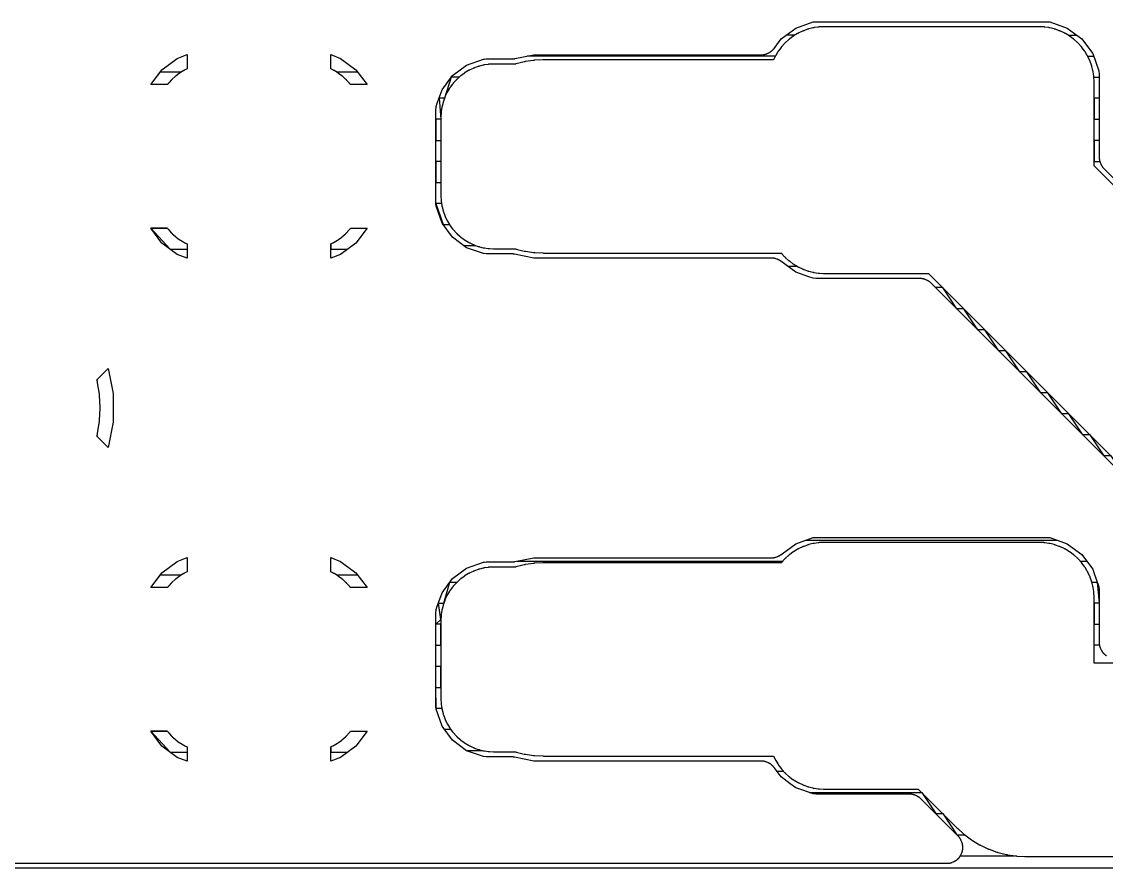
# Model space of a CAD drawing. Header units: metres. Extents: x 141.3 to 191.2, y -114.6 to -61.8.
# Drawn here: x 160.1 to 166.67, y -81.53 to -76.4 of the extents above; entities that cross this region are included whole.
import ezdxf

# ---------------------------------------------------------------- set-up
doc = ezdxf.new("R2010")
doc.units = ezdxf.units.M

msp = doc.modelspace()

# ---------------------------------------------------------------- linework, layer by layer
for points in [[(167.0212, -79.3992), (165.6058, -77.9838), (165.6043, -77.9823), (165.6028, -77.9809), (165.6012, -77.9795), (165.5996, -77.9782), (165.598, -77.9769), (165.5963, -77.9756), (165.5947, -77.9744), (165.5929, -77.9732), (165.5912, -77.9721), (165.5894, -77.971), (165.5876, -77.9699), (165.5858, -77.9689), (165.5839, -77.9679), (165.5821, -77.967), (165.5802, -77.9662), (165.5782, -77.9653), (165.5701, -77.962), (165.5682, -77.9612), (165.5662, -77.9605), (165.5642, -77.9598), (165.5623, -77.9592), (165.5602, -77.9586), (165.5582, -77.958), (165.5562, -77.9576), (165.5542, -77.9571), (165.5521, -77.9568), (165.55, -77.9564), (165.548, -77.9561), (165.5459, -77.9559), (165.5438, -77.9557), (165.5417, -77.9556), (165.5397, -77.9555), (165.5376, -77.9555), (164.9077, -77.9555), (164.8916, -77.954), (164.8648, -77.9446), (164.7853, -77.9168), (164.6953, -77.8504), (164.6936, -77.8491), (164.6919, -77.848), (164.6901, -77.8468), (164.6883, -77.8458), (164.6865, -77.8447), (164.6847, -77.8437), (164.6829, -77.8428), (164.681, -77.8418), (164.6791, -77.841), (164.6772, -77.8402), (164.6753, -77.8394), (164.6733, -77.8387), (164.6713, -77.838), (164.6645, -77.8358), (164.6625, -77.8351), (164.6605, -77.8346), (164.6585, -77.834), (164.6565, -77.8335), (164.6545, -77.8331), (164.6524, -77.8327), (164.6504, -77.8324), (164.6483, -77.8321), (164.6463, -77.8319), (164.6442, -77.8317), (164.6421, -77.8316), (164.64, -77.8315), (164.638, -77.8315), (163.1979, -77.8315), (163.0815, -77.8084), (163.0795, -77.808), (163.0774, -77.8076), (163.0753, -77.8074), (163.0733, -77.8071), (163.071, -77.8069), (163.0689, -77.8067), (163.0669, -77.8066), (163.0648, -77.8065), (163.0627, -77.8065), (162.9097, -77.8065), (162.8944, -77.8051), (162.7917, -77.7691), (162.7061, -77.7059), (162.6429, -77.6203), (162.6069, -77.5176), (162.6055, -77.5023), (162.6055, -76.9297), (162.6064, -76.9197), (162.6069, -76.9144), (162.6141, -76.8941), (162.6429, -76.8117), (162.7061, -76.7261), (162.7917, -76.6629), (162.8944, -76.6269), (162.8997, -76.6264), (162.9097, -76.6255), (163.0627, -76.6255), (163.0648, -76.6255), (163.0669, -76.6254), (163.0689, -76.6253), (163.071, -76.6251), (163.0733, -76.6249), (163.0753, -76.6246), (163.0774, -76.6244), (163.0795, -76.624), (163.0815, -76.6236), (163.0838, -76.6232), (163.1979, -76.6005), (164.5764, -76.6005), (164.5785, -76.6005), (164.5806, -76.6004), (164.5828, -76.6003), (164.5845, -76.6001), (164.5866, -76.6), (164.5886, -76.5997), (164.5907, -76.5994), (164.5928, -76.5991), (164.5948, -76.5987), (164.5969, -76.5983), (164.5989, -76.5978), (164.6009, -76.5973), (164.6029, -76.5967), (164.6049, -76.596), (164.6069, -76.5954), (164.6089, -76.5946), (164.6108, -76.5938), (164.6127, -76.593), (164.6146, -76.5921), (164.6165, -76.5912), (164.6184, -76.5902), (164.6202, -76.5892), (164.622, -76.5882), (164.6296, -76.5836), (164.6313, -76.5825), (164.6331, -76.5814), (164.6348, -76.5802), (164.6365, -76.579), (164.6381, -76.5777), (164.6398, -76.5764), (164.6414, -76.5751), (164.6429, -76.5737), (164.6444, -76.5723), (164.6459, -76.5708), (164.6474, -76.5693), (164.6488, -76.5678), (164.6502, -76.5662), (164.6515, -76.5646), (164.6528, -76.563), (164.6541, -76.5613), (164.6966, -76.5036), (164.7853, -76.4382), (164.8916, -76.401), (164.9077, -76.3995), (166.3083, -76.3995), (166.3244, -76.401), (166.4307, -76.4382), (166.5194, -76.5036), (166.5653, -76.5658), (166.5848, -76.5923), (166.6217, -76.6978), (166.622, -76.6986), (166.6235, -76.7147), (166.6235, -77.2206), (166.6235, -77.2227), (166.6236, -77.2247), (166.6237, -77.2268), (166.6239, -77.2289), (166.6241, -77.231), (166.6244, -77.233), (166.6248, -77.2351), (166.6251, -77.2372), (166.6256, -77.2392), (166.626, -77.2412), (166.6266, -77.2432), (166.6272, -77.2453), (166.6278, -77.2472), (166.6285, -77.2492), (166.6292, -77.2512), (166.63, -77.2531), (166.6333, -77.2612), (166.6342, -77.2632), (166.635, -77.2651), (166.6359, -77.2669), (166.6369, -77.2688), (166.6379, -77.2706), (166.639, -77.2724), (166.6401, -77.2742), (166.6412, -77.2759), (166.6424, -77.2777), (166.6436, -77.2793), (166.6449, -77.281), (166.6462, -77.2826), (166.6475, -77.2842), (166.6489, -77.2858), (166.6503, -77.2873), (166.6518, -77.2888), (166.7963, -77.4334)], [(167.8452, -78.525), (166.593, -77.2728), (166.593, -76.765), (166.593, -76.7629), (166.5929, -76.7608), (166.5917, -76.7363), (166.5916, -76.7342), (166.5914, -76.7322), (166.5912, -76.7301), (166.5909, -76.728), (166.5873, -76.7038), (166.5869, -76.7017), (166.5866, -76.6996), (166.5861, -76.6976), (166.5856, -76.6956), (166.5797, -76.6718), (166.5792, -76.6698), (166.5786, -76.6678), (166.5779, -76.6658), (166.5773, -76.6638), (166.569, -76.6407), (166.5683, -76.6387), (166.5675, -76.6368), (166.5667, -76.6349), (166.5658, -76.633), (166.5553, -76.6108), (166.5544, -76.6089), (166.5534, -76.6071), (166.5524, -76.6053), (166.5514, -76.6035), (166.5388, -76.5824), (166.5377, -76.5806), (166.5365, -76.5789), (166.5354, -76.5772), (166.5341, -76.5755), (166.5195, -76.5558), (166.5183, -76.5541), (166.517, -76.5525), (166.5156, -76.5509), (166.5142, -76.5493), (166.4978, -76.5311), (166.4963, -76.5296), (166.4949, -76.5281), (166.4934, -76.5267), (166.4919, -76.5252), (166.4737, -76.5088), (166.4721, -76.5074), (166.4705, -76.506), (166.4689, -76.5047), (166.4672, -76.5035), (166.4475, -76.4889), (166.4458, -76.4876), (166.4441, -76.4865), (166.4424, -76.4853), (166.4406, -76.4842), (166.4195, -76.4716), (166.4177, -76.4706), (166.4159, -76.4696), (166.4141, -76.4686), (166.4122, -76.4677), (166.39, -76.4572), (166.3881, -76.4563), (166.3862, -76.4555), (166.3843, -76.4547), (166.3823, -76.454), (166.3592, -76.4457), (166.3592, -76.4457), (166.3574, -76.4451), (166.3553, -76.4445), (166.3533, -76.4439), (166.3512, -76.4433), (166.3274, -76.4374), (166.3254, -76.4369), (166.3234, -76.4364), (166.3213, -76.4361), (166.3192, -76.4357), (166.295, -76.4321), (166.2929, -76.4318), (166.2908, -76.4316), (166.2888, -76.4314), (166.2867, -76.4313), (166.2622, -76.4301), (166.2601, -76.43), (166.258, -76.43), (164.958, -76.43), (164.9559, -76.43), (164.9538, -76.4301), (164.9293, -76.4313), (164.9272, -76.4314), (164.9252, -76.4316), (164.9231, -76.4318), (164.921, -76.4321), (164.8968, -76.4357), (164.8947, -76.4361), (164.8926, -76.4364), (164.8906, -76.4369), (164.8886, -76.4374), (164.8648, -76.4433), (164.8628, -76.4438), (164.8608, -76.4444), (164.8588, -76.4451), (164.8568, -76.4457), (164.8337, -76.454), (164.8317, -76.4547), (164.8298, -76.4555), (164.8279, -76.4563), (164.826, -76.4572), (164.8038, -76.4677), (164.8019, -76.4686), (164.8001, -76.4696), (164.7983, -76.4706), (164.7965, -76.4716), (164.7754, -76.4842), (164.7736, -76.4853), (164.7719, -76.4865), (164.7702, -76.4876), (164.7685, -76.4889), (164.7488, -76.5035), (164.7471, -76.5047), (164.7455, -76.506), (164.7439, -76.5074), (164.7423, -76.5088), (164.7241, -76.5252), (164.7226, -76.5267), (164.7211, -76.5281), (164.7197, -76.5296), (164.7182, -76.5311), (164.7018, -76.5493), (164.7004, -76.5509), (164.699, -76.5525), (164.6977, -76.5541), (164.6965, -76.5558), (164.6819, -76.5755), (164.6806, -76.5772), (164.6795, -76.5789), (164.6783, -76.5806), (164.6772, -76.5824), (164.6646, -76.6035), (164.6636, -76.6053), (164.6626, -76.6071), (164.6616, -76.6089), (164.6607, -76.6108), (164.6512, -76.6307), (163.2585, -76.6307), (163.2564, -76.6308), (163.2543, -76.6309), (163.2053, -76.6333), (163.2032, -76.6334), (163.2011, -76.6336), (163.1991, -76.6338), (163.197, -76.6341), (163.1484, -76.6413), (163.1464, -76.6416), (163.1443, -76.642), (163.1423, -76.6424), (163.1403, -76.6429), (163.0926, -76.6548), (163.0906, -76.6554), (163.0886, -76.656), (163.0885, -76.656), (162.9585, -76.656), (162.9564, -76.656), (162.9543, -76.6561), (162.9311, -76.6572), (162.929, -76.6574), (162.9269, -76.6576), (162.9248, -76.6578), (162.9227, -76.6581), (162.8997, -76.6615), (162.8976, -76.6618), (162.8956, -76.6622), (162.8935, -76.6626), (162.8915, -76.6631), (162.8689, -76.6688), (162.8669, -76.6693), (162.8649, -76.6699), (162.8629, -76.6705), (162.8609, -76.6712), (162.839, -76.679), (162.837, -76.6798), (162.8351, -76.6805), (162.8332, -76.6814), (162.8313, -76.6822), (162.8102, -76.6922), (162.8083, -76.6931), (162.8065, -76.6941), (162.8046, -76.6951), (162.8028, -76.6961), (162.7829, -76.7081), (162.7811, -76.7092), (162.7793, -76.7104), (162.7776, -76.7115), (162.7759, -76.7128), (162.7572, -76.7266), (162.7555, -76.7279), (162.7539, -76.7292), (162.7523, -76.7305), (162.7507, -76.7319), (162.7335, -76.7476), (162.732, -76.749), (162.7305, -76.7505), (162.729, -76.752), (162.7276, -76.7535), (162.7119, -76.7707), (162.7105, -76.7723), (162.7092, -76.7739), (162.7079, -76.7755), (162.7066, -76.7772), (162.6928, -76.7959), (162.6915, -76.7976), (162.6904, -76.7993), (162.6892, -76.8011), (162.6881, -76.8029), (162.6761, -76.8228), (162.6751, -76.8246), (162.6741, -76.8265), (162.6731, -76.8283), (162.6722, -76.8302), (162.6622, -76.8513), (162.6614, -76.8532), (162.6605, -76.8551), (162.6598, -76.857), (162.659, -76.859), (162.6512, -76.8809), (162.6512, -76.8809), (162.6506, -76.8827), (162.6499, -76.8848), (162.6493, -76.8868), (162.6488, -76.8889), (162.6431, -76.9115), (162.6426, -76.9135), (162.6422, -76.9156), (162.6418, -76.9176), (162.6415, -76.9197), (162.6381, -76.9427), (162.6378, -76.9448), (162.6376, -76.9469), (162.6374, -76.949), (162.6372, -76.9511), (162.6361, -76.9743), (162.636, -76.9764), (162.636, -76.9785), (162.636, -77.4535), (162.636, -77.4556), (162.6361, -77.4577), (162.6372, -77.4809)], [(164.7808, -76.481), (164.7273, -76.481)], [(166.4352, -76.481), (166.4887, -76.481)], [(160.8786, -76.781), (160.946, -76.691), (161.0386, -76.6216), (161.0985, -76.5993), (161.0985, -76.6859), (161.0852, -76.6922), (161.0833, -76.6931), (161.0815, -76.6941), (161.0796, -76.6951), (161.0778, -76.6961), (161.0579, -76.7081), (161.0561, -76.7092), (161.0543, -76.7104), (161.0526, -76.7115), (161.0509, -76.7128), (161.0322, -76.7266), (161.0305, -76.7279), (161.0289, -76.7292), (161.0273, -76.7305), (161.0257, -76.7319), (161.0085, -76.7476), (161.007, -76.749), (161.0055, -76.7505), (161.004, -76.752), (161.0026, -76.7535), (160.9869, -76.7707), (160.9855, -76.7723), (160.9842, -76.7739), (160.9829, -76.7755), (160.9816, -76.7772), (160.9788, -76.781), (160.8786, -76.781), (160.9363, -76.7039), (161.065, -76.7039)], [(161.9685, -76.6859), (161.9685, -76.5993), (162.0284, -76.6216), (162.121, -76.691), (162.1884, -76.781), (162.0882, -76.781), (162.0854, -76.7772), (162.0841, -76.7755), (162.0828, -76.7739), (162.0815, -76.7723), (162.0801, -76.7707), (162.0644, -76.7535), (162.063, -76.752), (162.0615, -76.7505), (162.06, -76.749), (162.0585, -76.7476), (162.0413, -76.7319), (162.0397, -76.7305), (162.0381, -76.7292), (162.0365, -76.7279), (162.0348, -76.7266), (162.0161, -76.7128), (162.0144, -76.7115), (162.0127, -76.7104), (162.0109, -76.7092), (162.0091, -76.7081), (161.9892, -76.6961), (161.9874, -76.6951), (161.9855, -76.6941), (161.9837, -76.6931), (161.9818, -76.6922), (161.9685, -76.6859)], [(164.6618, -76.6085), (163.1577, -76.6085)], [(166.5542, -76.6085), (166.5905, -76.6085)], [(162.002, -76.7039), (162.1307, -76.7039)], [(162.7463, -76.736), (162.6987, -76.736), (162.6574, -76.8635), (162.6248, -76.8635), (162.636, -76.991), (162.6055, -76.991), (162.6055, -77.1185), (162.636, -77.1185), (162.636, -77.246), (162.6055, -77.246), (162.6055, -77.3735), (162.636, -77.3735)], [(166.5917, -76.736), (166.6235, -76.736), (166.6235, -76.8635), (166.593, -76.8635), (166.593, -76.991), (166.6235, -76.991), (166.6235, -77.1185), (166.593, -77.1185), (166.593, -77.246), (166.6274, -77.246)], [(162.6398, -77.501), (162.6055, -77.501), (162.6489, -77.6285), (162.6877, -77.6285)], [(162.6372, -77.4809), (162.6374, -77.483), (162.6376, -77.4851), (162.6378, -77.4872), (162.6381, -77.4893), (162.6415, -77.5123), (162.6418, -77.5144), (162.6422, -77.5164), (162.6426, -77.5185), (162.6431, -77.5205), (162.6488, -77.5431), (162.6493, -77.5451), (162.6499, -77.5471), (162.6505, -77.5491), (162.6512, -77.5511), (162.659, -77.573), (162.6598, -77.575), (162.6605, -77.5769), (162.6614, -77.5788), (162.6622, -77.5807), (162.6722, -77.6018), (162.6731, -77.6037), (162.6741, -77.6055), (162.6751, -77.6074), (162.6761, -77.6092), (162.6881, -77.6291), (162.6892, -77.6309), (162.6904, -77.6327), (162.6915, -77.6344), (162.6928, -77.6361), (162.7066, -77.6548), (162.7079, -77.6565), (162.7092, -77.6581), (162.7105, -77.6597), (162.7119, -77.6613), (162.7276, -77.6785), (162.729, -77.68), (162.7305, -77.6815), (162.732, -77.683), (162.7335, -77.6844), (162.7507, -77.7001), (162.7523, -77.7015), (162.7539, -77.7028), (162.7555, -77.7041), (162.7572, -77.7054), (162.7759, -77.7192), (162.7776, -77.7205), (162.7793, -77.7216), (162.7811, -77.7228), (162.7829, -77.7239), (162.8028, -77.7359), (162.8046, -77.7369), (162.8065, -77.7379), (162.8083, -77.7389), (162.8102, -77.7398), (162.8313, -77.7498), (162.8332, -77.7506), (162.8351, -77.7515), (162.837, -77.7522), (162.839, -77.753), (162.8609, -77.7608), (162.8609, -77.7608), (162.8611, -77.7609), (162.863, -77.7615), (162.865, -77.7621), (162.8669, -77.7627), (162.8689, -77.7632), (162.8915, -77.7689), (162.8935, -77.7694), (162.8956, -77.7698), (162.8976, -77.7702), (162.8997, -77.7705), (162.9227, -77.7739), (162.9248, -77.7742), (162.9269, -77.7744), (162.929, -77.7746), (162.9311, -77.7748), (162.9543, -77.7759), (162.9564, -77.776), (162.9585, -77.776), (163.0885, -77.776), (163.0885, -77.776), (163.0906, -77.7766), (163.0926, -77.7772), (163.1403, -77.7891), (163.1423, -77.7896), (163.1443, -77.79), (163.1464, -77.7904), (163.1484, -77.7907), (163.197, -77.7979), (163.1991, -77.7982), (163.2011, -77.7984), (163.2032, -77.7986), (163.2053, -77.7987), (163.2543, -77.8011), (163.2564, -77.8012), (163.2585, -77.8013), (164.698, -77.8013), (164.699, -77.8025), (164.7004, -77.8041), (164.7018, -77.8057), (164.7182, -77.8239), (164.7197, -77.8254), (164.7211, -77.8269), (164.7226, -77.8283), (164.7241, -77.8298), (164.7423, -77.8462), (164.7439, -77.8476), (164.7455, -77.849), (164.7471, -77.8503), (164.7488, -77.8515), (164.7685, -77.8661), (164.7702, -77.8674), (164.7719, -77.8685), (164.7736, -77.8697), (164.7754, -77.8708), (164.7965, -77.8834), (164.7983, -77.8844), (164.8001, -77.8854), (164.8019, -77.8864), (164.8038, -77.8873), (164.826, -77.8978), (164.8279, -77.8987), (164.8298, -77.8995), (164.8317, -77.9003), (164.8337, -77.901), (164.8568, -77.9093), (164.8568, -77.9093), (164.8586, -77.9099), (164.8607, -77.9105), (164.8627, -77.9111), (164.8648, -77.9117), (164.8886, -77.9176), (164.8906, -77.9181), (164.8926, -77.9186), (164.8947, -77.9189), (164.8968, -77.9193), (164.921, -77.9229), (164.9231, -77.9232), (164.9252, -77.9234), (164.9272, -77.9236), (164.9293, -77.9237), (164.9538, -77.9249), (164.9559, -77.925), (164.958, -77.925), (165.5898, -77.925), (167.08, -79.4152)], [(160.8786, -77.651), (160.9788, -77.651), (160.8786, -77.651), (160.9788, -77.651), (160.9816, -77.6548), (160.9829, -77.6565), (160.9842, -77.6581), (160.9855, -77.6597), (160.9869, -77.6613), (161.0026, -77.6785), (161.004, -77.68), (161.0055, -77.6815), (161.007, -77.683), (161.0085, -77.6844), (161.0257, -77.7001), (161.0273, -77.7015), (161.0289, -77.7028), (161.0305, -77.7041), (161.0322, -77.7054), (161.0509, -77.7192), (161.0526, -77.7205), (161.0543, -77.7216), (161.0561, -77.7228), (161.0579, -77.7239), (161.0778, -77.7359), (161.0796, -77.7369), (161.0815, -77.7379), (161.0833, -77.7389), (161.0852, -77.7398), (161.0985, -77.7461), (161.0985, -77.8327), (161.0386, -77.8104), (160.946, -77.741), (160.8786, -77.651), (160.996, -77.7785), (161.0985, -77.7785)], [(161.9685, -77.7461), (161.9818, -77.7398), (161.9837, -77.7389), (161.9855, -77.7379), (161.9874, -77.7369), (161.9892, -77.7359), (162.0091, -77.7239), (162.0109, -77.7228), (162.0127, -77.7216), (162.0144, -77.7205), (162.0161, -77.7192), (162.0348, -77.7054), (162.0365, -77.7041), (162.0381, -77.7028), (162.0397, -77.7015), (162.0413, -77.7001), (162.0585, -77.6844), (162.06, -77.683), (162.0615, -77.6815), (162.063, -77.68), (162.0644, -77.6785), (162.0801, -77.6613), (162.0815, -77.6597), (162.0828, -77.6581), (162.0841, -77.6565), (162.0854, -77.6548), (162.0882, -77.651), (162.1884, -77.651), (162.121, -77.741), (162.0284, -77.8104), (161.9685, -77.8327), (161.9685, -77.7461), (161.9685, -77.7785), (162.071, -77.7785)], [(162.7739, -77.756), (162.8475, -77.756)], [(164.7966, -77.8835), (164.7402, -77.8835)], [(166.9508, -79.286), (166.9081, -79.286), (166.8233, -79.1585), (166.7806, -79.1585), (166.6958, -79.031), (166.6531, -79.031), (166.5683, -78.9035), (166.5256, -78.9035), (166.4408, -78.776), (166.3981, -78.776), (166.3133, -78.6485), (166.2706, -78.6485), (166.1858, -78.521), (166.1431, -78.521), (166.0583, -78.3935), (166.0156, -78.3935), (165.9308, -78.266), (165.8881, -78.266), (165.8033, -78.1385), (165.7606, -78.1385), (165.6758, -78.011), (165.6331, -78.011)], [(160.5522, -78.911), (160.5546, -78.9011), (160.5551, -78.8991), (160.5555, -78.897), (160.5559, -78.895), (160.5562, -78.8929), (160.5666, -78.823), (160.5669, -78.821), (160.5671, -78.8189), (160.5673, -78.8168), (160.5674, -78.8147), (160.5709, -78.7442), (160.571, -78.7421), (160.571, -78.74), (160.571, -78.7379), (160.5709, -78.7358), (160.5674, -78.6653), (160.5673, -78.6632), (160.5671, -78.6611), (160.5669, -78.659), (160.5666, -78.657), (160.5562, -78.5871), (160.5559, -78.585), (160.5555, -78.583), (160.5551, -78.5809), (160.5546, -78.5789), (160.5522, -78.569), (160.6207, -78.5005), (160.651, -78.6528), (160.651, -78.8272), (160.6207, -78.9795), (160.5522, -78.911)], [(158.3559, -81.4995), (165.7016, -81.4995), (165.7037, -81.4995), (165.7057, -81.4994), (165.7078, -81.4993), (165.7099, -81.4991), (165.712, -81.4989), (165.714, -81.4986), (165.7161, -81.4982), (165.7182, -81.4979), (165.7202, -81.4974), (165.7222, -81.497), (165.7242, -81.4964), (165.7263, -81.4958), (165.7282, -81.4952), (165.7302, -81.4945), (165.7322, -81.4938), (165.7341, -81.493), (165.7422, -81.4897), (165.7442, -81.4888), (165.7461, -81.488), (165.7479, -81.4871), (165.7498, -81.4861), (165.7516, -81.4851), (165.7534, -81.484), (165.7552, -81.4829), (165.7569, -81.4818), (165.7587, -81.4806), (165.7603, -81.4794), (165.762, -81.4781), (165.7636, -81.4768), (165.7652, -81.4755), (165.7668, -81.4741), (165.7683, -81.4727), (165.7698, -81.4712), (165.7713, -81.4697), (165.7727, -81.4682), (165.7741, -81.4667), (165.7754, -81.4651), (165.7767, -81.4634), (165.778, -81.4618), (165.7792, -81.4601), (165.7804, -81.4584), (165.7815, -81.4566), (165.7826, -81.4548), (165.7837, -81.453), (165.7847, -81.4512), (165.7856, -81.4493), (165.7866, -81.4475), (165.7874, -81.4456), (165.7882, -81.4437), (165.7916, -81.4355), (165.7924, -81.4336), (165.7931, -81.4316), (165.7938, -81.4297), (165.7944, -81.4277), (165.795, -81.4257), (165.7955, -81.4237), (165.796, -81.4216), (165.7964, -81.4196), (165.7968, -81.4175), (165.7972, -81.4155), (165.7974, -81.4134), (165.7977, -81.4113), (165.7978, -81.4093), (165.798, -81.4072), (165.7981, -81.4051), (165.7981, -81.403), (165.7981, -81.4009), (165.798, -81.3988), (165.7978, -81.3967), (165.7977, -81.3947), (165.7974, -81.3926), (165.7972, -81.3905), (165.7968, -81.3885), (165.7964, -81.3864), (165.796, -81.3844), (165.7955, -81.3823), (165.795, -81.3803), (165.7944, -81.3783), (165.7938, -81.3763), (165.7931, -81.3744), (165.7924, -81.3724), (165.7916, -81.3705), (165.7882, -81.3623), (165.7874, -81.3604), (165.7866, -81.3585), (165.7856, -81.3567), (165.7847, -81.3548), (165.7837, -81.353), (165.7826, -81.3512), (165.7815, -81.3494), (165.7804, -81.3476), (165.7792, -81.3459), (165.778, -81.3442), (165.7767, -81.3426), (165.7754, -81.3409), (165.7741, -81.3393), (165.7727, -81.3378), (165.7713, -81.3363), (165.7698, -81.3348), (165.5438, -81.1088), (165.5423, -81.1073), (165.5408, -81.1059), (165.5392, -81.1045), (165.5376, -81.1032), (165.536, -81.1019), (165.5343, -81.1006), (165.5327, -81.0994), (165.5309, -81.0982), (165.5292, -81.0971), (165.5274, -81.096), (165.5256, -81.0949), (165.5238, -81.0939), (165.5219, -81.0929), (165.5201, -81.092), (165.5182, -81.0912), (165.5162, -81.0903), (165.5081, -81.087), (165.5062, -81.0862), (165.5042, -81.0855), (165.5022, -81.0848), (165.5003, -81.0842), (165.4982, -81.0836), (165.4962, -81.083), (165.4942, -81.0826), (165.4922, -81.0821), (165.4901, -81.0818), (165.488, -81.0814), (165.486, -81.0811), (165.4839, -81.0809), (165.4818, -81.0807), (165.4797, -81.0806), (165.4777, -81.0805), (165.4756, -81.0805), (164.9077, -81.0805), (164.8916, -81.079), (164.8282, -81.0568), (164.7853, -81.0418), (164.7525, -81.0176), (164.6966, -80.9764), (164.6541, -80.9187), (164.6541, -80.9187), (164.6528, -80.9171), (164.6515, -80.9154), (164.6501, -80.9137), (164.649, -80.9124), (164.6476, -80.9109), (164.6462, -80.9093), (164.6447, -80.9078), (164.6432, -80.9064), (164.6417, -80.9049), (164.6401, -80.9036), (164.6385, -80.9022), (164.6369, -80.9009), (164.6352, -80.8996), (164.6335, -80.8984), (164.6318, -80.8972), (164.6301, -80.8961), (164.6283, -80.895), (164.6265, -80.8939), (164.6246, -80.8929), (164.6228, -80.892), (164.6209, -80.891), (164.619, -80.8902), (164.6171, -80.8893), (164.609, -80.886), (164.607, -80.8852), (164.6051, -80.8845), (164.6031, -80.8838), (164.6011, -80.8832), (164.5991, -80.8826), (164.5971, -80.882), (164.595, -80.8816), (164.593, -80.8811), (164.591, -80.8808), (164.5889, -80.8804), (164.5868, -80.8801), (164.5848, -80.8799), (164.5827, -80.8797), (164.5806, -80.8796), (164.5785, -80.8795), (164.5764, -80.8795), (163.1979, -80.8795), (163.0815, -80.8564), (163.0795, -80.856), (163.0774, -80.8556), (163.0753, -80.8554), (163.0733, -80.8551), (163.071, -80.8549), (163.0689, -80.8547), (163.0669, -80.8546), (163.0648, -80.8545), (163.0627, -80.8545), (162.9097, -80.8545), (162.8944, -80.8531), (162.7917, -80.8171), (162.7061, -80.7539), (162.6429, -80.6683), (162.6069, -80.5656), (162.6055, -80.5503), (162.6055, -79.9777), (162.6064, -79.9677), (162.6069, -79.9624), (162.612, -79.9478), (162.6429, -79.8597), (162.7061, -79.7741), (162.7917, -79.7109), (162.8944, -79.6749), (162.8997, -79.6744), (162.9097, -79.6735), (163.0627, -79.6735), (163.0648, -79.6735), (163.0669, -79.6734), (163.0689, -79.6733), (163.071, -79.6731), (163.0733, -79.6729), (163.0753, -79.6726), (163.0774, -79.6724), (163.0795, -79.672), (163.0815, -79.6716), (163.0838, -79.6712), (163.1979, -79.6485), (164.638, -79.6485), (164.64, -79.6485), (164.6421, -79.6484), (164.6442, -79.6483), (164.6463, -79.6481), (164.6483, -79.6479), (164.6504, -79.6476), (164.6524, -79.6473), (164.6545, -79.6469), (164.6565, -79.6464), (164.6585, -79.646), (164.6605, -79.6454), (164.6625, -79.6449), (164.6645, -79.6442), (164.6714, -79.642), (164.6733, -79.6413), (164.6753, -79.6406), (164.6772, -79.6398), (164.6791, -79.639), (164.681, -79.6382), (164.6829, -79.6372), (164.6847, -79.6363), (164.6865, -79.6353), (164.6883, -79.6342), (164.6901, -79.6332), (164.6919, -79.632), (164.6936, -79.6309), (164.6953, -79.6296), (164.7027, -79.6241), (164.7853, -79.5632), (164.8916, -79.526), (164.9077, -79.5245), (166.3083, -79.5245), (166.3244, -79.526), (166.4307, -79.5632), (166.4381, -79.5686), (166.5194, -79.6286), (166.554, -79.6756), (166.5848, -79.7173), (166.5921, -79.7381), (166.6202, -79.8185), (166.622, -79.8236), (166.6235, -79.8397), (166.6235, -80.1605), (166.6235, -80.1626), (166.6236, -80.1647), (166.6237, -80.1668), (166.6239, -80.1688), (166.6241, -80.1709), (166.6244, -80.173), (166.6248, -80.175), (166.6251, -80.1771), (166.6256, -80.1791), (166.626, -80.1812), (166.6266, -80.1832), (166.6272, -80.1852), (166.6278, -80.1872), (166.6285, -80.1891), (166.6292, -80.1911), (166.63, -80.193), (166.6333, -80.2012), (166.6342, -80.2031), (166.635, -80.205), (166.6359, -80.2068), (166.6369, -80.2087), (166.6379, -80.2105), (166.639, -80.2123), (166.6401, -80.2141), (166.6412, -80.2159), (166.6424, -80.2176), (166.6436, -80.2193), (166.6449, -80.2209), (166.6462, -80.2226), (166.6475, -80.2242), (166.6489, -80.2257), (166.6503, -80.2272), (166.6518, -80.2287), (166.6533, -80.2302), (166.6548, -80.2316), (166.6563, -80.233), (166.6579, -80.2343), (166.6596, -80.2356), (166.6612, -80.2369), (166.6629, -80.2381), (166.6646, -80.2393), (166.6664, -80.2404), (166.6682, -80.2415)], [(167.2521, -80.2872), (166.593, -80.2872), (166.593, -79.89), (166.593, -79.8879), (166.5929, -79.8858), (166.5917, -79.8613), (166.5916, -79.8592), (166.5914, -79.8572), (166.5912, -79.8551), (166.5909, -79.853), (166.5873, -79.8288), (166.5869, -79.8267), (166.5866, -79.8246), (166.5861, -79.8226), (166.5856, -79.8206), (166.5797, -79.7968), (166.5792, -79.7948), (166.5786, -79.7928), (166.5779, -79.7908), (166.5773, -79.7888), (166.569, -79.7657), (166.5683, -79.7637), (166.5675, -79.7618), (166.5667, -79.7599), (166.5658, -79.758), (166.5553, -79.7358), (166.5544, -79.7339), (166.5534, -79.7321), (166.5524, -79.7303), (166.5514, -79.7285), (166.5388, -79.7074), (166.5377, -79.7056), (166.5365, -79.7039), (166.5354, -79.7022), (166.5341, -79.7005), (166.5195, -79.6808), (166.5183, -79.6791), (166.517, -79.6775), (166.5156, -79.6759), (166.5142, -79.6743), (166.4978, -79.6561), (166.4963, -79.6546), (166.4949, -79.6531), (166.4934, -79.6517), (166.4919, -79.6502), (166.4737, -79.6338), (166.4721, -79.6324), (166.4705, -79.631), (166.4689, -79.6297), (166.4672, -79.6285), (166.4475, -79.6139), (166.4458, -79.6126), (166.4441, -79.6115), (166.4424, -79.6103), (166.4406, -79.6092), (166.4195, -79.5966), (166.4177, -79.5956), (166.4159, -79.5946), (166.4141, -79.5936), (166.4122, -79.5927), (166.39, -79.5822), (166.3881, -79.5813), (166.3862, -79.5805), (166.3843, -79.5797), (166.3823, -79.579), (166.3592, -79.5707), (166.3592, -79.5707), (166.3574, -79.5701), (166.3553, -79.5695), (166.3533, -79.5689), (166.3512, -79.5683), (166.3274, -79.5624), (166.3254, -79.5619), (166.3234, -79.5614), (166.3213, -79.5611), (166.3192, -79.5607), (166.295, -79.5571), (166.2929, -79.5568), (166.2908, -79.5566), (166.2888, -79.5564), (166.2867, -79.5563), (166.2622, -79.5551), (166.2601, -79.555), (166.258, -79.555), (164.958, -79.555), (164.9559, -79.555), (164.9538, -79.5551), (164.9293, -79.5563), (164.9272, -79.5564), (164.9252, -79.5566), (164.9231, -79.5568), (164.921, -79.5571), (164.8968, -79.5607), (164.8947, -79.5611), (164.8926, -79.5614), (164.8906, -79.5619), (164.8886, -79.5624), (164.8648, -79.5683), (164.8628, -79.5688), (164.8608, -79.5694), (164.8588, -79.5701), (164.8568, -79.5707), (164.8337, -79.579), (164.8317, -79.5797), (164.8298, -79.5805), (164.8279, -79.5813), (164.826, -79.5822), (164.8038, -79.5927), (164.8019, -79.5936), (164.8001, -79.5946), (164.7983, -79.5956), (164.7965, -79.5966), (164.7754, -79.6092), (164.7736, -79.6103), (164.7719, -79.6115), (164.7702, -79.6126), (164.7685, -79.6139), (164.7488, -79.6285), (164.7471, -79.6297), (164.7455, -79.631), (164.7439, -79.6324), (164.7423, -79.6338), (164.7241, -79.6502), (164.7226, -79.6517), (164.7211, -79.6531), (164.7197, -79.6546), (164.7182, -79.6561), (164.7018, -79.6743), (164.7004, -79.6759), (164.699, -79.6775), (164.698, -79.6787), (163.2585, -79.6787), (163.2564, -79.6788), (163.2543, -79.6789), (163.2053, -79.6813), (163.2032, -79.6814), (163.2011, -79.6816), (163.1991, -79.6818), (163.197, -79.6821), (163.1484, -79.6893), (163.1464, -79.6896), (163.1443, -79.69), (163.1423, -79.6904), (163.1403, -79.6909), (163.0926, -79.7028), (163.0906, -79.7034), (163.0886, -79.704), (163.0885, -79.704), (162.9585, -79.704), (162.9564, -79.704), (162.9543, -79.7041), (162.9311, -79.7052), (162.929, -79.7054), (162.9269, -79.7056), (162.9248, -79.7058), (162.9227, -79.7061), (162.8997, -79.7095), (162.8976, -79.7098), (162.8956, -79.7102), (162.8935, -79.7106), (162.8915, -79.7111), (162.8689, -79.7168), (162.8669, -79.7173), (162.8649, -79.7179), (162.8629, -79.7185), (162.8609, -79.7192), (162.839, -79.727), (162.837, -79.7278), (162.8351, -79.7285), (162.8332, -79.7294), (162.8313, -79.7302), (162.8102, -79.7402), (162.8083, -79.7411), (162.8065, -79.7421), (162.8046, -79.7431), (162.8028, -79.7441), (162.7829, -79.7561), (162.7811, -79.7572), (162.7793, -79.7584), (162.7776, -79.7595), (162.7759, -79.7608), (162.7572, -79.7746), (162.7555, -79.7759), (162.7539, -79.7772), (162.7523, -79.7785), (162.7507, -79.7799), (162.7335, -79.7956), (162.732, -79.797), (162.7305, -79.7985), (162.729, -79.8), (162.7276, -79.8015), (162.7119, -79.8187), (162.7105, -79.8203), (162.7092, -79.8219), (162.7079, -79.8235), (162.7066, -79.8252), (162.6928, -79.8439), (162.6915, -79.8456), (162.6904, -79.8473), (162.6892, -79.8491), (162.6881, -79.8509), (162.6761, -79.8708), (162.6751, -79.8726), (162.6741, -79.8745), (162.6731, -79.8763), (162.6722, -79.8782), (162.6622, -79.8993), (162.6614, -79.9012), (162.6605, -79.9031), (162.6598, -79.905), (162.659, -79.907), (162.6512, -79.9289), (162.6512, -79.9289), (162.6506, -79.9307), (162.6499, -79.9328), (162.6493, -79.9348), (162.6488, -79.9369), (162.6431, -79.9595), (162.6426, -79.9615), (162.6422, -79.9636), (162.6418, -79.9656), (162.6415, -79.9677), (162.6381, -79.9907), (162.6378, -79.9928), (162.6376, -79.9949), (162.6374, -79.997), (162.6372, -79.9991), (162.6361, -80.0223), (162.6206, -79.9235), (162.6531, -79.9235), (162.6899, -79.796), (162.733, -79.796)], [(164.8487, -79.541), (166.3673, -79.541)], [(160.8786, -79.829), (160.946, -79.739), (161.0386, -79.6696), (161.0985, -79.6473), (161.0985, -79.7339), (161.0852, -79.7402), (161.0833, -79.7411), (161.0815, -79.7421), (161.0796, -79.7431), (161.0778, -79.7441), (161.0579, -79.7561), (161.0561, -79.7572), (161.0543, -79.7584), (161.0526, -79.7595), (161.0509, -79.7608), (161.0322, -79.7746), (161.0305, -79.7759), (161.0289, -79.7772), (161.0273, -79.7785), (161.0257, -79.7799), (161.0085, -79.7956), (161.007, -79.797), (161.0055, -79.7985), (161.004, -79.8), (161.0026, -79.8015), (160.9869, -79.8187), (160.9855, -79.8203), (160.9842, -79.8219), (160.9829, -79.8235), (160.9816, -79.8252), (160.9788, -79.829), (160.8786, -79.829), (160.9363, -79.7519), (161.065, -79.7519)], [(161.9685, -79.7339), (161.9685, -79.6473), (162.0284, -79.6696), (162.121, -79.739), (162.1884, -79.829), (162.0882, -79.829), (162.0854, -79.8252), (162.0841, -79.8235), (162.0828, -79.8219), (162.0815, -79.8203), (162.0801, -79.8187), (162.0644, -79.8015), (162.063, -79.8), (162.0615, -79.7985), (162.06, -79.797), (162.0585, -79.7956), (162.0413, -79.7799), (162.0397, -79.7785), (162.0381, -79.7772), (162.0365, -79.7759), (162.0348, -79.7746), (162.0161, -79.7608), (162.0144, -79.7595), (162.0127, -79.7584), (162.0109, -79.7572), (162.0091, -79.7561), (161.9892, -79.7441), (161.9874, -79.7431), (161.9855, -79.7421), (161.9837, -79.7411), (161.9818, -79.7402), (161.9685, -79.7339)], [(163.0973, -79.6685), (164.707, -79.6685)], [(166.509, -79.6685), (166.5488, -79.6685)], [(162.002, -79.7519), (162.1307, -79.7519)], [(166.5795, -79.796), (166.6123, -79.796), (166.6235, -79.9235), (166.593, -79.9235), (166.593, -80.051), (166.6235, -80.051)], [(162.6416, -80.561), (162.6065, -80.561), (162.6055, -80.4335), (162.636, -80.4335), (162.636, -80.306), (162.6055, -80.306), (162.6055, -80.1785), (162.636, -80.1785), (162.636, -80.051), (162.6055, -80.051), (162.6361, -80.0223), (162.636, -80.0244), (162.636, -80.0265), (162.636, -80.5015), (162.636, -80.5036), (162.6361, -80.5057), (162.6372, -80.5289), (162.6374, -80.531), (162.6376, -80.5331), (162.6378, -80.5352), (162.6381, -80.5373), (162.6415, -80.5603), (162.6418, -80.5624), (162.6422, -80.5644), (162.6426, -80.5665), (162.6431, -80.5685), (162.6488, -80.5911), (162.6493, -80.5931), (162.6499, -80.5951), (162.6505, -80.5971), (162.6512, -80.5991), (162.659, -80.621), (162.6598, -80.623), (162.6605, -80.6249), (162.6614, -80.6268), (162.6622, -80.6287), (162.6722, -80.6498), (162.6731, -80.6517), (162.6741, -80.6535), (162.6751, -80.6554), (162.6761, -80.6572), (162.6881, -80.6771), (162.6892, -80.6789), (162.6904, -80.6807), (162.6915, -80.6824), (162.6928, -80.6841), (162.7066, -80.7028), (162.7079, -80.7045), (162.7092, -80.7061), (162.7105, -80.7077), (162.7119, -80.7093), (162.7276, -80.7265), (162.729, -80.728), (162.7305, -80.7295), (162.732, -80.731), (162.7335, -80.7324), (162.7507, -80.7481), (162.7523, -80.7495), (162.7539, -80.7508), (162.7555, -80.7521), (162.7572, -80.7534), (162.7759, -80.7672), (162.7776, -80.7685), (162.7793, -80.7696), (162.7811, -80.7708), (162.7829, -80.7719), (162.8028, -80.7839), (162.8046, -80.7849), (162.8065, -80.7859), (162.8083, -80.7869), (162.8102, -80.7878), (162.8313, -80.7978), (162.8332, -80.7986), (162.8351, -80.7995), (162.837, -80.8002), (162.839, -80.801), (162.8609, -80.8088), (162.8609, -80.8088), (162.8611, -80.8089), (162.863, -80.8095), (162.865, -80.8101), (162.8669, -80.8107), (162.8689, -80.8112), (162.8915, -80.8169), (162.8935, -80.8174), (162.8956, -80.8178), (162.8976, -80.8182), (162.8997, -80.8185), (162.9227, -80.8219), (162.9248, -80.8222), (162.9269, -80.8224), (162.929, -80.8226), (162.9311, -80.8228), (162.9543, -80.8239), (162.9564, -80.824), (162.9585, -80.824), (163.0885, -80.824), (163.0885, -80.824), (163.0906, -80.8246), (163.0926, -80.8252), (163.1403, -80.8371), (163.1423, -80.8376), (163.1443, -80.838), (163.1464, -80.8384), (163.1484, -80.8387), (163.197, -80.8459), (163.1991, -80.8462), (163.2011, -80.8464), (163.2032, -80.8466), (163.2053, -80.8467), (163.2543, -80.8491), (163.2564, -80.8492), (163.2585, -80.8493), (164.6512, -80.8493), (164.6607, -80.8692), (164.6616, -80.8711), (164.6626, -80.8729), (164.6636, -80.8747), (164.6646, -80.8765), (164.6772, -80.8976), (164.6783, -80.8994), (164.6795, -80.9011), (164.6806, -80.9028), (164.6819, -80.9045), (164.6965, -80.9242), (164.6977, -80.9259), (164.699, -80.9275), (164.7004, -80.9291), (164.7018, -80.9307), (164.7182, -80.9489), (164.7197, -80.9504), (164.7211, -80.9519), (164.7226, -80.9533), (164.7241, -80.9548), (164.7423, -80.9712), (164.7439, -80.9726), (164.7455, -80.974), (164.7471, -80.9753), (164.7488, -80.9765), (164.7685, -80.9911), (164.7702, -80.9924), (164.7719, -80.9935), (164.7736, -80.9947), (164.7754, -80.9958), (164.7965, -81.0084), (164.7983, -81.0094), (164.8001, -81.0104), (164.8019, -81.0114), (164.8038, -81.0123), (164.826, -81.0228), (164.8279, -81.0237), (164.8298, -81.0245), (164.8317, -81.0253), (164.8337, -81.026), (164.8568, -81.0343), (164.8568, -81.0343), (164.8586, -81.0349), (164.8607, -81.0355), (164.8627, -81.0361), (164.8648, -81.0367), (164.8886, -81.0426), (164.8906, -81.0431), (164.8926, -81.0436), (164.8947, -81.0439), (164.8968, -81.0443), (164.921, -81.0479), (164.9231, -81.0482), (164.9252, -81.0484), (164.9272, -81.0486), (164.9293, -81.0487), (164.9538, -81.0499), (164.9559, -81.05), (164.958, -81.05), (165.5278, -81.05), (165.7642, -81.2863), (165.7657, -81.2878), (165.7672, -81.2892), (165.8036, -81.3222), (165.8051, -81.3236), (165.8067, -81.3249), (165.8084, -81.3262), (165.81, -81.3275), (165.8494, -81.3567), (165.8511, -81.3579), (165.8529, -81.3591), (165.8546, -81.3603), (165.8564, -81.3613), (165.8985, -81.3866), (165.9003, -81.3876), (165.9021, -81.3886), (165.904, -81.3896), (165.9058, -81.3905), (165.9502, -81.4115), (165.9521, -81.4124), (165.954, -81.4132), (165.956, -81.414), (165.9579, -81.4147), (166.0041, -81.4312), (166.0041, -81.4312), (166.006, -81.4319), (166.008, -81.4325), (166.0101, -81.4331), (166.0121, -81.4337), (166.0598, -81.4456), (166.0618, -81.4461), (166.0638, -81.4465), (166.0659, -81.4469), (166.0679, -81.4472), (166.1165, -81.4544), (166.1186, -81.4547), (166.1206, -81.4549), (166.1227, -81.4551), (166.1248, -81.4552), (166.1738, -81.4576), (166.1759, -81.4577), (166.178, -81.4578), (167.2521, -81.4578)], [(166.6254, -80.1785), (166.593, -80.1785)], [(162.696, -80.6885), (162.6578, -80.6885)], [(160.8786, -80.699), (160.9788, -80.699), (160.8786, -80.699), (160.9788, -80.699), (160.9816, -80.7028), (160.9829, -80.7045), (160.9842, -80.7061), (160.9855, -80.7077), (160.9869, -80.7093), (161.0026, -80.7265), (161.004, -80.728), (161.0055, -80.7295), (161.007, -80.731), (161.0085, -80.7324), (161.0257, -80.7481), (161.0273, -80.7495), (161.0289, -80.7508), (161.0305, -80.7521), (161.0322, -80.7534), (161.0509, -80.7672), (161.0526, -80.7685), (161.0543, -80.7696), (161.0561, -80.7708), (161.0579, -80.7719), (161.0778, -80.7839), (161.0796, -80.7849), (161.0815, -80.7859), (161.0833, -80.7869), (161.0852, -80.7878), (161.0985, -80.7941), (161.0985, -80.8807), (161.0386, -80.8584), (160.946, -80.789), (160.8786, -80.699), (160.996, -80.8265), (161.0985, -80.8265)], [(161.9685, -80.7941), (161.9818, -80.7878), (161.9837, -80.7869), (161.9855, -80.7859), (161.9874, -80.7849), (161.9892, -80.7839), (162.0091, -80.7719), (162.0109, -80.7708), (162.0127, -80.7696), (162.0144, -80.7685), (162.0161, -80.7672), (162.0348, -80.7534), (162.0365, -80.7521), (162.0381, -80.7508), (162.0397, -80.7495), (162.0413, -80.7481), (162.0585, -80.7324), (162.06, -80.731), (162.0615, -80.7295), (162.063, -80.728), (162.0644, -80.7265), (162.0801, -80.7093), (162.0815, -80.7077), (162.0828, -80.7061), (162.0841, -80.7045), (162.0854, -80.7028), (162.0882, -80.699), (162.1884, -80.699), (162.121, -80.789), (162.0284, -80.8584), (161.9685, -80.8807), (161.9685, -80.7941), (161.9685, -80.8265), (162.071, -80.8265)], [(162.7902, -80.816), (162.888, -80.816)], [(164.7134, -80.9435), (164.6724, -80.9435)], [(164.8687, -81.071), (165.5488, -81.071), (165.6336, -81.1985), (165.6763, -81.1985), (165.7611, -81.326), (165.8081, -81.326)], [(165.7834, -81.4535), (166.1103, -81.4535)], [(167.5729, -81.5297), (158.3034, -81.5297)]]:
    msp.add_lwpolyline(points)

doc.saveas('drawing.dxf')
